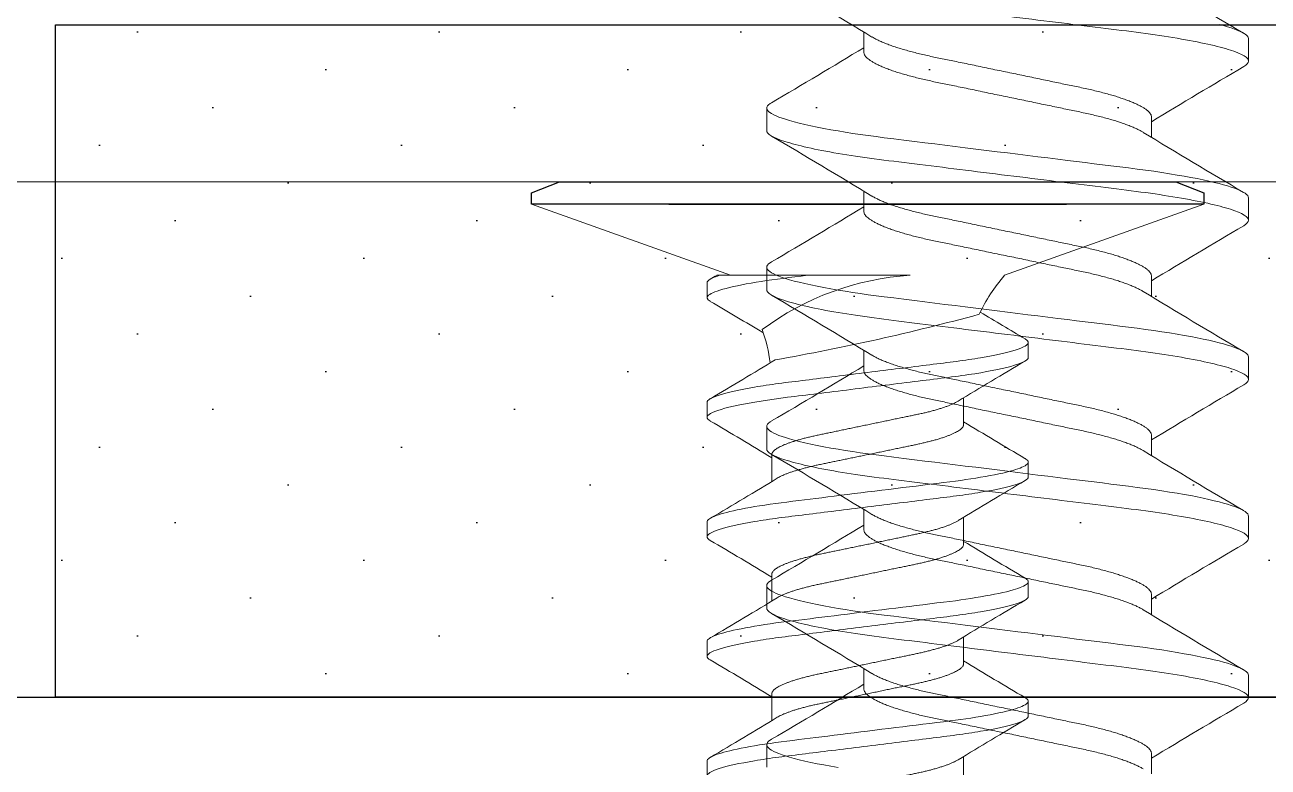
# Model space of a CAD drawing. Header units: inches. Extents: x 129892 to 140765, y 18172 to 24435.
# Drawn here: x 130200.13 to 130211.23, y 22524.37 to 22530.99 of the extents above; entities that cross this region are included whole.
import ezdxf

# ---------------------------------------------------------------- set-up
doc = ezdxf.new("R2010")
doc.units = ezdxf.units.IN
doc.header["$MEASUREMENT"] = 0

# ---------------------------------------------------------------- blocks, each defined once
blk = doc.blocks.new('A$C47B607A2')
at = {"color": 7, "linetype": 'Continuous', "lineweight": 15}
for p, q in [((0, 11.8), (1.777, 11.165)), ((4.223, 11.165), (6, 11.8)), ((1.679, 11.165), (1.654, 11.165)), ((1.679, 11.165), (2.462, 11.165)), ((2.462, 11.165), (3.379, 11.165)), ((1.566, 11.098), (1.566, 10.965)), ((4.434, 10.432), (4.434, 10.565)), ((1.566, 10.032), (1.566, 9.898)), ((3.856, 9.832), (3.856, 10.072)), ((2.144, 9.565), (2.144, 9.325)), ((4.434, 9.365), (4.434, 9.498)), ((3.856, 8.765), (3.856, 9.005)), ((1.566, 8.965), (1.566, 8.832)), ((2.144, 8.498), (2.144, 8.258)), ((4.434, 8.298), (4.434, 8.432)), ((1.566, 7.898), (1.566, 7.765)), ((3.856, 7.698), (3.856, 7.939)), ((2.144, 7.432), (2.144, 7.192)), ((4.434, 7.232), (4.434, 7.365)), ((1.566, 6.832), (1.566, 6.698)), ((3.856, 6.632), (3.856, 6.872))]:
    blk.add_line(p, q, dxfattribs=at)
blk.add_lwpolyline([(0.25, 12), (5.75, 12), (6, 11.9), (6, 11.8), (0, 11.8), (0, 11.9)], close=True)
blk.add_lwpolyline([(1.226, 11.8), (4.774, 11.8)])
at = {"color": 7, "linetype": 'Continuous', "lineweight": 15, "flags": 128}
for points in [[(4.405, 9.531), (4.413, 9.525), (4.422, 9.518), (4.429, 9.512), (4.432, 9.505), (4.434, 9.498), (4.433, 9.492), (4.429, 9.486), (4.423, 9.479), (4.415, 9.473), (4.405, 9.466), (4.392, 9.459), (4.378, 9.452), (4.361, 9.445), (4.342, 9.439), (4.321, 9.432), (4.298, 9.425), (4.27, 9.417), (4.24, 9.409), (4.207, 9.401), (4.171, 9.393), (4.134, 9.386), (4.094, 9.378), (4.053, 9.37), (4.009, 9.363), (3.966, 9.356), (3.922, 9.349), (3.877, 9.342), (3.831, 9.335), (3.783, 9.329), (3.735, 9.323), (3.677, 9.316), (3.617, 9.308), (3.556, 9.301), (3.492, 9.293), (3.433, 9.285), (3.374, 9.278), (3.313, 9.271), (3.252, 9.263), (3.189, 9.255), (3.127, 9.247), (3.063, 9.24), (3, 9.232), (2.94, 9.224), (2.88, 9.217), (2.82, 9.209), (2.761, 9.202), (2.702, 9.195), (2.644, 9.188), (2.591, 9.181), (2.538, 9.174), (2.486, 9.168), (2.435, 9.162), (2.386, 9.156), (2.332, 9.149), (2.28, 9.142), (2.229, 9.136), (2.179, 9.129), (2.13, 9.122), (2.083, 9.115), (2.036, 9.108), (1.991, 9.101), (1.95, 9.094), (1.91, 9.086), (1.872, 9.079), (1.836, 9.072), (1.802, 9.064), (1.77, 9.057), (1.742, 9.05), (1.716, 9.043), (1.692, 9.036), (1.669, 9.029), (1.649, 9.022), (1.63, 9.014), (1.613, 9.007), (1.598, 8.999), (1.587, 8.992), (1.578, 8.985), (1.571, 8.978), (1.568, 8.972), (1.566, 8.965), (1.566, 8.965)], [(4.405, 8.464), (4.413, 8.459), (4.422, 8.452), (4.429, 8.445), (4.432, 8.438), (4.434, 8.432), (4.433, 8.426), (4.429, 8.419), (4.423, 8.413), (4.415, 8.406), (4.405, 8.399), (4.392, 8.392), (4.378, 8.386), (4.361, 8.379), (4.342, 8.372), (4.321, 8.365), (4.298, 8.358), (4.27, 8.35), (4.24, 8.342), (4.207, 8.334), (4.171, 8.327), (4.134, 8.319), (4.094, 8.311), (4.053, 8.304), (4.009, 8.296), (3.966, 8.289), (3.922, 8.282), (3.877, 8.275), (3.831, 8.269), (3.783, 8.262), (3.735, 8.256), (3.677, 8.249), (3.617, 8.242), (3.556, 8.234), (3.492, 8.226), (3.433, 8.219), (3.374, 8.211), (3.313, 8.204), (3.252, 8.196), (3.189, 8.189), (3.127, 8.181), (3.063, 8.173), (3, 8.165), (2.94, 8.158), (2.88, 8.15), (2.82, 8.143), (2.761, 8.135), (2.702, 8.128), (2.644, 8.121), (2.591, 8.114), (2.538, 8.108), (2.486, 8.101), (2.435, 8.095), (2.386, 8.089), (2.332, 8.082), (2.28, 8.076), (2.229, 8.069), (2.179, 8.063), (2.13, 8.056), (2.083, 8.049), (2.036, 8.041), (1.991, 8.034), (1.95, 8.027), (1.91, 8.02), (1.872, 8.012), (1.836, 8.005), (1.802, 7.998), (1.77, 7.99), (1.742, 7.983), (1.716, 7.976), (1.692, 7.969), (1.669, 7.962), (1.649, 7.955), (1.63, 7.948), (1.613, 7.94), (1.598, 7.933), (1.587, 7.925), (1.578, 7.918), (1.571, 7.912), (1.568, 7.905), (1.566, 7.898), (1.566, 7.898)], [(4.405, 7.397), (4.413, 7.392), (4.422, 7.385), (4.429, 7.378), (4.432, 7.371), (4.434, 7.365), (4.433, 7.359), (4.429, 7.353), (4.423, 7.346), (4.415, 7.339), (4.405, 7.333), (4.392, 7.326), (4.378, 7.319), (4.361, 7.312), (4.342, 7.305), (4.321, 7.298), (4.298, 7.291), (4.27, 7.283), (4.24, 7.276), (4.207, 7.268), (4.171, 7.26), (4.134, 7.252), (4.094, 7.244), (4.053, 7.237), (4.009, 7.229), (3.966, 7.222), (3.922, 7.215), (3.877, 7.209), (3.831, 7.202), (3.783, 7.196), (3.735, 7.189), (3.677, 7.182), (3.617, 7.175), (3.556, 7.167), (3.492, 7.159), (3.433, 7.152), (3.374, 7.145), (3.313, 7.137), (3.252, 7.129), (3.189, 7.122), (3.127, 7.114), (3.063, 7.106), (3, 7.098), (2.94, 7.091), (2.88, 7.083), (2.82, 7.076), (2.761, 7.069), (2.702, 7.061), (2.644, 7.054), (2.591, 7.048), (2.538, 7.041), (2.486, 7.035), (2.435, 7.028), (2.386, 7.022), (2.332, 7.015), (2.28, 7.009), (2.229, 7.003), (2.179, 6.996), (2.13, 6.989), (2.083, 6.982), (2.036, 6.975), (1.991, 6.967), (1.95, 6.96), (1.91, 6.953), (1.872, 6.946), (1.836, 6.938), (1.802, 6.931), (1.77, 6.923), (1.742, 6.916), (1.716, 6.909), (1.692, 6.902), (1.669, 6.895), (1.649, 6.888), (1.63, 6.881), (1.613, 6.873), (1.598, 6.866), (1.587, 6.859), (1.578, 6.852), (1.571, 6.845), (1.568, 6.838), (1.566, 6.832), (1.566, 6.832)]]:
    blk.add_lwpolyline(points, dxfattribs=at)
at = {"color": 7, "linetype": 'Continuous', "lineweight": 15}
for centre, radius, start, end in [((-37.303, 77.155), 76.631, 300.50446, 300.55496), ((3.539, 8.691), 2.48, 93.6914, 126.6294), ((5.35, 10.185), 1.494, 139, 154.9602), ((-24.229, -32.99), 50.952, 58.9272, 59.5471), ((-1.493, 31.115), 21.027, 280.045, 285.1333), ((32.587, 58.502), 55.579, 239.0528, 239.5317), ((0.65, 10.185), 1.494, 7.6247, 19.3637), ((-20.824, 48.248), 44.279, 300.4197, 301.2933), ((25.869, -26.179), 42.411, 120.4042, 121.3447), ((-21.752, -29.882), 46.097, 58.7762, 59.5701), ((27.753, 49.28), 46.099, 238.7762, 239.5701), ((-19.87, 45.577), 42.413, 300.4042, 301.3446), ((26.294, -27.956), 43.239, 120.4132, 121.3357), ((-22.033, -31.418), 46.645, 58.7808, 59.5655), ((28.029, 48.674), 46.636, 238.7807, 239.5655), ((-20.391, 45.382), 43.428, 300.4151, 301.3337), ((26.392, -29.187), 43.43, 120.4152, 121.3336), ((-22.033, -32.485), 46.645, 58.7808, 59.5655), ((28.029, 47.608), 46.637, 238.7807, 239.5655), ((-20.392, 44.318), 43.431, 300.4152, 301.3336), ((26.383, -30.24), 43.413, 120.4151, 121.3338)]:
    blk.add_arc(centre, radius, start, end, dxfattribs=at)
for points, knots in [([(2.462, 11.165), (2.31, 11.146), (2.174, 11.13), (1.925, 11.091), (1.817, 11.069), (1.656, 11.027), (1.603, 11.006), (1.558, 10.968), (1.562, 10.952), (1.595, 10.933)], [0, 0, 0, 0, 0.25, 0.25, 0.5, 0.5, 0.75, 0.75, 1, 1, 1, 1]), ([(4.434, 10.565), (4.434, 10.546), (4.399, 10.523), (4.253, 10.476), (4.143, 10.452), (3.942, 10.418), (3.869, 10.407), (3.718, 10.387), (3.639, 10.378), (3.384, 10.346), (3.192, 10.322), (2.808, 10.275), (2.617, 10.251), (2.361, 10.219), (2.282, 10.21), (2.131, 10.19), (2.058, 10.179), (1.857, 10.145), (1.747, 10.12), (1.601, 10.073), (1.566, 10.051), (1.566, 10.032)], [0, 0, 0, 0, 0.125, 0.125, 0.25, 0.25, 0.3125, 0.3125, 0.375, 0.375, 0.5, 0.5, 0.625, 0.625, 0.6875, 0.6875, 0.75, 0.75, 0.875, 0.875, 1, 1, 1, 1]), ([(4.405, 10.598), (4.408, 10.596), (4.415, 10.592), (4.423, 10.585), (4.429, 10.578), (4.433, 10.572), (4.433, 10.567), (4.434, 10.565)], [0, 0, 0, 0, 0.162479, 0.37481, 0.585282, 0.79373, 1, 1, 1, 1]), ([(4.434, 10.432), (4.434, 10.411), (4.394, 10.387), (4.229, 10.337), (4.104, 10.311), (3.807, 10.264), (3.641, 10.244), (3.262, 10.198), (3.053, 10.172), (2.647, 10.121), (2.452, 10.097), (2.12, 10.056), (1.966, 10.032), (1.724, 9.982), (1.639, 9.956), (1.556, 9.909), (1.556, 9.889), (1.595, 9.866)], [0, 0, 0, 0, 0.125, 0.125, 0.25, 0.25, 0.375, 0.375, 0.5, 0.5, 0.625, 0.625, 0.75, 0.75, 0.875, 0.875, 1, 1, 1, 1]), ([(3.807, 10.042), (3.803, 10.04), (3.794, 10.034), (3.776, 10.025), (3.753, 10.014), (3.728, 10.004), (3.7, 9.993), (3.67, 9.983), (3.638, 9.973), (3.604, 9.963), (3.569, 9.953), (3.533, 9.944), (3.496, 9.935), (3.458, 9.927), (3.419, 9.919), (3.379, 9.91), (3.337, 9.902), (3.293, 9.893), (3.247, 9.883), (3.199, 9.873), (3.15, 9.863), (3.101, 9.853), (3.051, 9.842), (3.001, 9.832), (2.952, 9.822), (2.904, 9.812), (2.857, 9.802), (2.81, 9.792), (2.764, 9.783), (2.719, 9.773), (2.675, 9.764), (2.633, 9.755), (2.591, 9.747), (2.549, 9.738), (2.509, 9.729), (2.471, 9.72), (2.433, 9.711), (2.398, 9.701), (2.364, 9.691), (2.333, 9.681), (2.304, 9.672), (2.277, 9.662), (2.253, 9.652), (2.23, 9.642), (2.21, 9.632), (2.193, 9.622), (2.178, 9.612), (2.165, 9.602), (2.156, 9.592), (2.149, 9.583), (2.145, 9.574), (2.144, 9.568), (2.144, 9.565)], [0, 0, 0, 0, 0.015027, 0.035073, 0.056128, 0.077201, 0.098252, 0.119243, 0.140134, 0.160888, 0.180539, 0.200002, 0.21925, 0.238259, 0.257019, 0.275892, 0.295017, 0.314372, 0.334863, 0.355543, 0.376377, 0.397327, 0.418355, 0.439423, 0.459535, 0.479612, 0.49962, 0.519527, 0.5393, 0.558909, 0.578323, 0.597517, 0.61736, 0.636998, 0.656867, 0.677003, 0.697377, 0.717959, 0.737767, 0.757701, 0.777729, 0.797817, 0.817931, 0.838038, 0.858101, 0.878089, 0.89891, 0.919574, 0.940047, 0.960295, 0.980289, 1, 1, 1, 1]), ([(3.856, 9.832), (3.856, 9.829), (3.856, 9.823), (3.852, 9.815), (3.846, 9.806), (3.837, 9.797), (3.826, 9.787), (3.812, 9.778), (3.795, 9.768), (3.776, 9.758), (3.753, 9.748), (3.728, 9.737), (3.7, 9.727), (3.67, 9.716), (3.638, 9.706), (3.604, 9.696), (3.569, 9.687), (3.533, 9.678), (3.496, 9.669), (3.458, 9.66), (3.419, 9.652), (3.379, 9.644), (3.337, 9.635), (3.293, 9.626), (3.247, 9.616), (3.199, 9.606), (3.15, 9.596), (3.101, 9.586), (3.051, 9.576), (3.001, 9.565), (2.952, 9.555), (2.904, 9.545), (2.857, 9.535), (2.81, 9.526), (2.764, 9.516), (2.719, 9.507), (2.675, 9.498), (2.633, 9.489), (2.591, 9.48), (2.549, 9.472), (2.509, 9.463), (2.471, 9.453), (2.433, 9.444), (2.398, 9.434), (2.364, 9.424), (2.333, 9.415), (2.304, 9.405), (2.277, 9.395), (2.253, 9.385), (2.23, 9.375), (2.211, 9.365), (2.198, 9.358), (2.193, 9.355), (2.193, 9.355)], [0, 0, 0, 0, 0.018809, 0.037876, 0.057178, 0.076688, 0.096379, 0.116219, 0.136178, 0.156223, 0.177278, 0.198351, 0.219402, 0.240393, 0.261284, 0.282037, 0.301688, 0.321151, 0.340399, 0.359407, 0.378167, 0.39704, 0.416165, 0.435519, 0.45601, 0.47669, 0.497523, 0.518473, 0.539501, 0.560569, 0.58068, 0.600757, 0.620765, 0.640672, 0.660445, 0.680053, 0.699467, 0.718661, 0.738503, 0.758141, 0.77801, 0.798146, 0.81852, 0.839101, 0.858909, 0.878842, 0.89887, 0.918958, 0.939072, 0.959178, 0.979242, 0.999229, 1, 1, 1, 1]), ([(4.434, 9.365), (4.434, 9.346), (4.399, 9.323), (4.253, 9.276), (4.143, 9.252), (3.942, 9.218), (3.869, 9.207), (3.718, 9.187), (3.639, 9.178), (3.384, 9.146), (3.192, 9.122), (2.808, 9.075), (2.617, 9.051), (2.361, 9.019), (2.282, 9.01), (2.131, 8.99), (2.058, 8.979), (1.857, 8.945), (1.747, 8.92), (1.601, 8.873), (1.566, 8.851), (1.566, 8.832)], [0, 0, 0, 0, 0.125, 0.125, 0.25, 0.25, 0.3125, 0.3125, 0.375, 0.375, 0.5, 0.5, 0.625, 0.625, 0.6875, 0.6875, 0.75, 0.75, 0.875, 0.875, 1, 1, 1, 1]), ([(3.807, 8.975), (3.803, 8.973), (3.794, 8.967), (3.776, 8.958), (3.753, 8.948), (3.728, 8.937), (3.7, 8.927), (3.67, 8.916), (3.638, 8.906), (3.604, 8.896), (3.569, 8.887), (3.533, 8.878), (3.496, 8.869), (3.458, 8.86), (3.419, 8.852), (3.379, 8.844), (3.337, 8.835), (3.293, 8.826), (3.247, 8.816), (3.199, 8.806), (3.15, 8.796), (3.101, 8.786), (3.051, 8.776), (3.001, 8.765), (2.952, 8.755), (2.904, 8.745), (2.857, 8.735), (2.81, 8.726), (2.764, 8.716), (2.719, 8.707), (2.675, 8.698), (2.633, 8.689), (2.591, 8.68), (2.549, 8.672), (2.509, 8.663), (2.471, 8.653), (2.433, 8.644), (2.398, 8.634), (2.364, 8.624), (2.333, 8.615), (2.304, 8.605), (2.277, 8.595), (2.253, 8.585), (2.23, 8.575), (2.21, 8.565), (2.193, 8.555), (2.178, 8.545), (2.165, 8.535), (2.156, 8.525), (2.149, 8.516), (2.145, 8.507), (2.144, 8.501), (2.144, 8.498)], [0, 0, 0, 0, 0.015022, 0.035067, 0.056123, 0.077196, 0.098247, 0.119238, 0.140129, 0.160884, 0.180534, 0.199997, 0.219246, 0.238254, 0.257015, 0.275888, 0.295014, 0.314368, 0.334859, 0.35554, 0.376373, 0.397323, 0.418352, 0.43942, 0.459532, 0.479609, 0.499618, 0.519525, 0.539298, 0.558906, 0.578321, 0.597515, 0.617358, 0.636996, 0.656865, 0.677001, 0.697376, 0.717957, 0.737765, 0.757699, 0.777727, 0.797816, 0.81793, 0.838037, 0.858101, 0.878088, 0.898909, 0.919573, 0.940046, 0.960295, 0.980289, 1, 1, 1, 1]), ([(3.856, 8.765), (3.856, 8.762), (3.856, 8.757), (3.852, 8.748), (3.846, 8.739), (3.837, 8.73), (3.826, 8.721), (3.812, 8.711), (3.795, 8.701), (3.776, 8.691), (3.753, 8.681), (3.728, 8.67), (3.7, 8.66), (3.67, 8.65), (3.638, 8.639), (3.604, 8.63), (3.569, 8.62), (3.533, 8.611), (3.496, 8.602), (3.458, 8.594), (3.419, 8.585), (3.379, 8.577), (3.337, 8.568), (3.293, 8.559), (3.247, 8.55), (3.199, 8.54), (3.15, 8.53), (3.101, 8.519), (3.051, 8.509), (3.001, 8.499), (2.952, 8.488), (2.904, 8.478), (2.857, 8.469), (2.81, 8.459), (2.764, 8.449), (2.719, 8.44), (2.675, 8.431), (2.633, 8.422), (2.591, 8.413), (2.549, 8.405), (2.509, 8.396), (2.471, 8.387), (2.433, 8.377), (2.398, 8.368), (2.364, 8.358), (2.333, 8.348), (2.304, 8.338), (2.277, 8.328), (2.253, 8.318), (2.23, 8.308), (2.211, 8.298), (2.198, 8.292), (2.193, 8.288), (2.193, 8.288)], [0, 0, 0, 0, 0.018809, 0.037877, 0.057179, 0.076689, 0.096379, 0.11622, 0.136179, 0.156224, 0.177279, 0.198352, 0.219403, 0.240394, 0.261285, 0.282039, 0.301689, 0.321152, 0.340401, 0.359409, 0.378169, 0.397041, 0.416167, 0.435521, 0.456012, 0.476692, 0.497525, 0.518475, 0.539504, 0.560572, 0.580683, 0.60076, 0.620768, 0.640675, 0.660448, 0.680056, 0.699471, 0.718664, 0.738507, 0.758145, 0.778013, 0.798149, 0.818524, 0.839105, 0.858913, 0.878847, 0.898874, 0.918963, 0.939077, 0.959183, 0.979247, 0.999234, 1, 1, 1, 1]), ([(4.434, 8.298), (4.434, 8.279), (4.399, 8.257), (4.253, 8.21), (4.143, 8.185), (3.942, 8.151), (3.869, 8.141), (3.718, 8.12), (3.639, 8.111), (3.384, 8.079), (3.192, 8.056), (2.808, 8.008), (2.617, 7.984), (2.361, 7.952), (2.282, 7.943), (2.131, 7.923), (2.058, 7.912), (1.857, 7.878), (1.747, 7.854), (1.601, 7.807), (1.566, 7.784), (1.566, 7.765)], [0, 0, 0, 0, 0.125, 0.125, 0.25, 0.25, 0.3125, 0.3125, 0.375, 0.375, 0.5, 0.5, 0.625, 0.625, 0.6875, 0.6875, 0.75, 0.75, 0.875, 0.875, 1, 1, 1, 1]), ([(3.807, 7.909), (3.803, 7.906), (3.794, 7.9), (3.776, 7.891), (3.753, 7.881), (3.728, 7.87), (3.7, 7.86), (3.67, 7.85), (3.638, 7.839), (3.604, 7.83), (3.569, 7.82), (3.533, 7.811), (3.496, 7.802), (3.458, 7.794), (3.419, 7.785), (3.379, 7.777), (3.337, 7.768), (3.293, 7.759), (3.247, 7.75), (3.199, 7.74), (3.15, 7.73), (3.101, 7.719), (3.051, 7.709), (3.001, 7.699), (2.952, 7.688), (2.904, 7.678), (2.857, 7.669), (2.81, 7.659), (2.764, 7.649), (2.719, 7.64), (2.675, 7.631), (2.633, 7.622), (2.591, 7.613), (2.549, 7.605), (2.509, 7.596), (2.471, 7.587), (2.433, 7.577), (2.398, 7.568), (2.364, 7.558), (2.333, 7.548), (2.304, 7.538), (2.277, 7.528), (2.253, 7.518), (2.23, 7.508), (2.21, 7.498), (2.193, 7.488), (2.178, 7.478), (2.165, 7.468), (2.156, 7.459), (2.149, 7.449), (2.145, 7.44), (2.144, 7.435), (2.144, 7.432)], [0, 0, 0, 0, 0.015022, 0.035068, 0.056123, 0.077196, 0.098248, 0.119238, 0.14013, 0.160884, 0.180534, 0.199998, 0.219246, 0.238255, 0.257015, 0.275888, 0.295014, 0.314368, 0.33486, 0.35554, 0.376373, 0.397323, 0.418352, 0.439421, 0.459532, 0.479609, 0.499618, 0.519525, 0.539298, 0.558906, 0.578321, 0.597515, 0.617358, 0.636996, 0.656865, 0.677001, 0.697376, 0.717957, 0.737765, 0.757699, 0.777727, 0.797816, 0.81793, 0.838037, 0.858101, 0.878088, 0.898909, 0.919574, 0.940046, 0.960295, 0.980289, 1, 1, 1, 1]), ([(3.856, 7.698), (3.856, 7.695), (3.856, 7.69), (3.852, 7.681), (3.846, 7.672), (3.837, 7.663), (3.826, 7.654), (3.812, 7.644), (3.795, 7.634), (3.776, 7.624), (3.753, 7.614), (3.728, 7.603), (3.7, 7.593), (3.67, 7.583), (3.638, 7.572), (3.604, 7.563), (3.569, 7.553), (3.533, 7.544), (3.496, 7.535), (3.458, 7.527), (3.419, 7.518), (3.379, 7.51), (3.337, 7.501), (3.293, 7.492), (3.247, 7.483), (3.199, 7.473), (3.15, 7.463), (3.101, 7.452), (3.051, 7.442), (3.001, 7.432), (2.952, 7.421), (2.904, 7.411), (2.857, 7.402), (2.81, 7.392), (2.764, 7.382), (2.719, 7.373), (2.675, 7.364), (2.633, 7.355), (2.591, 7.346), (2.549, 7.338), (2.509, 7.329), (2.471, 7.32), (2.433, 7.31), (2.398, 7.301), (2.364, 7.291), (2.333, 7.281), (2.304, 7.271), (2.277, 7.261), (2.253, 7.251), (2.23, 7.241), (2.211, 7.231), (2.198, 7.225), (2.193, 7.221), (2.193, 7.221)], [0, 0, 0, 0, 0.018809, 0.037877, 0.057179, 0.076689, 0.096379, 0.11622, 0.136179, 0.156224, 0.177279, 0.198352, 0.219403, 0.240394, 0.261285, 0.282039, 0.301689, 0.321152, 0.340401, 0.359409, 0.378169, 0.397041, 0.416167, 0.435521, 0.456012, 0.476692, 0.497525, 0.518475, 0.539504, 0.560572, 0.580683, 0.60076, 0.620768, 0.640675, 0.660448, 0.680056, 0.699471, 0.718664, 0.738507, 0.758145, 0.778013, 0.798149, 0.818524, 0.839105, 0.858913, 0.878847, 0.898874, 0.918963, 0.939077, 0.959183, 0.979247, 0.999234, 1, 1, 1, 1]), ([(4.434, 7.232), (4.434, 7.212), (4.399, 7.19), (4.253, 7.143), (4.143, 7.119), (3.942, 7.085), (3.869, 7.074), (3.718, 7.054), (3.639, 7.044), (3.384, 7.013), (3.192, 6.989), (2.808, 6.941), (2.617, 6.917), (2.361, 6.886), (2.282, 6.876), (2.131, 6.856), (2.058, 6.845), (1.857, 6.811), (1.747, 6.787), (1.601, 6.74), (1.566, 6.718), (1.566, 6.698)], [0, 0, 0, 0, 0.125, 0.125, 0.25, 0.25, 0.3125, 0.3125, 0.375, 0.375, 0.5, 0.5, 0.625, 0.625, 0.6875, 0.6875, 0.75, 0.75, 0.875, 0.875, 1, 1, 1, 1]), ([(3.807, 6.842), (3.803, 6.84), (3.794, 6.834), (3.776, 6.825), (3.753, 6.814), (3.728, 6.804), (3.7, 6.793), (3.67, 6.783), (3.638, 6.773), (3.604, 6.763), (3.569, 6.753), (3.533, 6.744), (3.496, 6.735), (3.458, 6.727), (3.419, 6.719), (3.379, 6.71), (3.337, 6.702), (3.293, 6.693), (3.247, 6.683), (3.199, 6.673), (3.15, 6.663), (3.101, 6.653), (3.051, 6.642), (3.001, 6.632), (2.952, 6.622), (2.904, 6.612), (2.857, 6.602), (2.81, 6.592), (2.764, 6.583), (2.719, 6.573), (2.675, 6.564), (2.633, 6.555), (2.591, 6.547), (2.549, 6.538), (2.509, 6.529), (2.471, 6.52), (2.433, 6.511), (2.398, 6.501), (2.364, 6.491), (2.333, 6.481), (2.304, 6.472), (2.277, 6.462), (2.253, 6.452), (2.23, 6.442), (2.21, 6.432), (2.193, 6.422), (2.178, 6.412), (2.165, 6.402), (2.156, 6.392), (2.149, 6.383), (2.145, 6.374), (2.144, 6.368), (2.144, 6.365)], [0, 0, 0, 0, 0.015022, 0.035068, 0.056123, 0.077196, 0.098248, 0.119238, 0.14013, 0.160884, 0.180534, 0.199998, 0.219246, 0.238255, 0.257015, 0.275888, 0.295014, 0.314368, 0.33486, 0.35554, 0.376373, 0.397323, 0.418352, 0.439421, 0.459532, 0.479609, 0.499618, 0.519525, 0.539298, 0.558906, 0.578321, 0.597515, 0.617358, 0.636996, 0.656865, 0.677001, 0.697376, 0.717957, 0.737765, 0.7577, 0.777727, 0.797816, 0.81793, 0.838037, 0.858101, 0.878088, 0.898909, 0.919574, 0.940046, 0.960295, 0.980289, 1, 1, 1, 1])]:
    blk.add_open_spline(points, degree=3, knots=knots, dxfattribs=at)
for points in [[(1.679, 11.165), (1.603, 11.141), (1.566, 11.118), (1.566, 11.098)], [(1.566, 8.832), (1.566, 8.822), (1.576, 8.811), (1.595, 8.799)], [(1.566, 7.765), (1.566, 7.755), (1.576, 7.744), (1.595, 7.733)]]:
    blk.add_open_spline(points, degree=3, dxfattribs=at)
blk = doc.blocks.new('A$C13FC2D51')
at = {"color": 7, "linetype": 'Continuous', "lineweight": 15}
for p, q in [((0.751, 16.994), (42.751, 16.994)), ((37.251, 12.394), (0.751, 12.394))]:
    blk.add_line(p, q, dxfattribs=at)
blk.add_blockref('A$C47B607A2', (13.001, 4.994))
blk = doc.blocks.new('A$C105D4D3B')
at = {"color": 251, "linetype": 'Continuous', "lineweight": 15}
for p, q in [((2.769, 14.498), (2.769, 14.678)), ((6.204, 14.618), (6.204, 14.418)), ((1.903, 13.798), (1.903, 13.998)), ((5.338, 13.918), (5.338, 13.738)), ((2.769, 13.078), (2.769, 13.258)), ((6.204, 13.198), (6.204, 12.998)), ((1.903, 12.378), (1.903, 12.578)), ((5.338, 12.498), (5.338, 12.318)), ((2.769, 11.658), (2.769, 11.838)), ((6.204, 11.778), (6.204, 11.578)), ((1.903, 10.958), (1.903, 11.158)), ((5.338, 11.078), (5.338, 10.898)), ((2.769, 10.238), (2.769, 10.418)), ((6.204, 10.358), (6.204, 10.158)), ((1.903, 9.538), (1.903, 9.738)), ((5.338, 9.658), (5.338, 9.478)), ((2.769, 8.818), (2.769, 8.998)), ((6.204, 8.938), (6.204, 8.738)), ((1.903, 8.118), (1.903, 8.318)), ((5.338, 8.238), (5.338, 8.058))]:
    blk.add_line(p, q, dxfattribs=at)
for points in [[(5.941, 14.745), (5.98, 14.734), (6.017, 14.724), (6.05, 14.713), (6.08, 14.703), (6.109, 14.691), (6.135, 14.68), (6.156, 14.669), (6.174, 14.658), (6.187, 14.648), (6.197, 14.637), (6.202, 14.627), (6.204, 14.618), (6.204, 14.618)], [(1.947, 14.046), (1.934, 14.038), (1.92, 14.028), (1.911, 14.017), (1.905, 14.007), (1.903, 13.998), (1.905, 13.988), (1.91, 13.979), (1.919, 13.969), (1.931, 13.959), (1.947, 13.949), (1.966, 13.938), (1.988, 13.928), (2.012, 13.918), (2.041, 13.908), (2.072, 13.898), (2.106, 13.887), (2.149, 13.875), (2.194, 13.864), (2.244, 13.852), (2.297, 13.84), (2.353, 13.828), (2.413, 13.817), (2.475, 13.805), (2.54, 13.794), (2.604, 13.784), (2.671, 13.773), (2.738, 13.763), (2.808, 13.753), (2.879, 13.744), (2.951, 13.734), (3.038, 13.724), (3.128, 13.712), (3.221, 13.701), (3.316, 13.689), (3.404, 13.678), (3.493, 13.667), (3.584, 13.656), (3.676, 13.644), (3.77, 13.633), (3.864, 13.621), (3.959, 13.609), (4.054, 13.598), (4.144, 13.586), (4.234, 13.575), (4.324, 13.564), (4.413, 13.553), (4.501, 13.542), (4.587, 13.531), (4.668, 13.521), (4.747, 13.512), (4.825, 13.502), (4.901, 13.493), (4.975, 13.483), (5.056, 13.473), (5.134, 13.464), (5.21, 13.454), (5.285, 13.444), (5.358, 13.434), (5.43, 13.423), (5.5, 13.412), (5.567, 13.401), (5.629, 13.39), (5.689, 13.38), (5.746, 13.369), (5.8, 13.357), (5.851, 13.346), (5.899, 13.335), (5.941, 13.325), (5.98, 13.314), (6.017, 13.304), (6.05, 13.293), (6.08, 13.283), (6.109, 13.271), (6.135, 13.26), (6.156, 13.249), (6.174, 13.238), (6.187, 13.228), (6.197, 13.217), (6.202, 13.207), (6.204, 13.198), (6.204, 13.198)], [(1.947, 12.626), (1.934, 12.618), (1.92, 12.608), (1.911, 12.597), (1.905, 12.587), (1.903, 12.578), (1.905, 12.568), (1.91, 12.559), (1.919, 12.549), (1.931, 12.539), (1.947, 12.529), (1.966, 12.518), (1.988, 12.508), (2.012, 12.498), (2.041, 12.488), (2.072, 12.478), (2.106, 12.467), (2.149, 12.455), (2.194, 12.444), (2.244, 12.432), (2.297, 12.42), (2.353, 12.408), (2.413, 12.397), (2.475, 12.385), (2.54, 12.374), (2.604, 12.364), (2.671, 12.353), (2.738, 12.343), (2.808, 12.333), (2.879, 12.324), (2.951, 12.314), (3.038, 12.304), (3.128, 12.292), (3.221, 12.281), (3.316, 12.269), (3.404, 12.258), (3.493, 12.247), (3.584, 12.236), (3.676, 12.224), (3.77, 12.213), (3.864, 12.201), (3.959, 12.189), (4.054, 12.178), (4.144, 12.166), (4.234, 12.155), (4.324, 12.144), (4.413, 12.133), (4.501, 12.122), (4.587, 12.111), (4.668, 12.101), (4.747, 12.092), (4.825, 12.082), (4.901, 12.073), (4.975, 12.063), (5.056, 12.053), (5.134, 12.044), (5.21, 12.034), (5.285, 12.024), (5.358, 12.014), (5.43, 12.003), (5.5, 11.992), (5.567, 11.981), (5.629, 11.97), (5.689, 11.96), (5.746, 11.949), (5.8, 11.937), (5.851, 11.926), (5.899, 11.915), (5.941, 11.905), (5.98, 11.894), (6.017, 11.884), (6.05, 11.873), (6.08, 11.863), (6.109, 11.851), (6.135, 11.84), (6.156, 11.829), (6.174, 11.818), (6.187, 11.808), (6.197, 11.797), (6.202, 11.787), (6.204, 11.778), (6.204, 11.778)], [(1.947, 11.206), (1.934, 11.198), (1.92, 11.188), (1.911, 11.177), (1.905, 11.167), (1.903, 11.158), (1.905, 11.148), (1.91, 11.139), (1.919, 11.129), (1.931, 11.119), (1.947, 11.109), (1.966, 11.098), (1.988, 11.088), (2.012, 11.078), (2.041, 11.068), (2.072, 11.058), (2.106, 11.047), (2.149, 11.035), (2.194, 11.024), (2.244, 11.012), (2.297, 11), (2.353, 10.988), (2.413, 10.977), (2.475, 10.965), (2.54, 10.954), (2.604, 10.944), (2.671, 10.933), (2.738, 10.923), (2.808, 10.913), (2.879, 10.904), (2.951, 10.894), (3.038, 10.884), (3.128, 10.872), (3.221, 10.861), (3.316, 10.849), (3.404, 10.838), (3.493, 10.827), (3.584, 10.816), (3.676, 10.804), (3.77, 10.793), (3.864, 10.781), (3.959, 10.769), (4.054, 10.758), (4.144, 10.746), (4.234, 10.735), (4.324, 10.724), (4.413, 10.713), (4.501, 10.702), (4.587, 10.691), (4.668, 10.681), (4.747, 10.672), (4.825, 10.662), (4.901, 10.653), (4.975, 10.643), (5.056, 10.633), (5.134, 10.624), (5.21, 10.614), (5.285, 10.604), (5.358, 10.594), (5.43, 10.583), (5.5, 10.572), (5.567, 10.561), (5.629, 10.55), (5.689, 10.54), (5.746, 10.529), (5.8, 10.517), (5.851, 10.506), (5.899, 10.495), (5.941, 10.485), (5.98, 10.474), (6.017, 10.464), (6.05, 10.453), (6.08, 10.443), (6.109, 10.431), (6.135, 10.42), (6.156, 10.409), (6.174, 10.398), (6.187, 10.388), (6.197, 10.377), (6.202, 10.367), (6.204, 10.358), (6.204, 10.358)], [(1.947, 9.786), (1.934, 9.778), (1.92, 9.768), (1.911, 9.757), (1.905, 9.747), (1.903, 9.738), (1.905, 9.728), (1.91, 9.719), (1.919, 9.709), (1.931, 9.699), (1.947, 9.689), (1.966, 9.678), (1.988, 9.668), (2.012, 9.658), (2.041, 9.648), (2.072, 9.638), (2.106, 9.627), (2.149, 9.615), (2.194, 9.604), (2.244, 9.592), (2.297, 9.58), (2.353, 9.568), (2.413, 9.557), (2.475, 9.545), (2.54, 9.534), (2.604, 9.524), (2.671, 9.513), (2.738, 9.503), (2.808, 9.493), (2.879, 9.484), (2.951, 9.474), (3.038, 9.464), (3.128, 9.452), (3.221, 9.441), (3.316, 9.429), (3.404, 9.418), (3.493, 9.407), (3.584, 9.396), (3.676, 9.384), (3.77, 9.373), (3.864, 9.361), (3.959, 9.349), (4.054, 9.338), (4.144, 9.326), (4.234, 9.315), (4.324, 9.304), (4.413, 9.293), (4.501, 9.282), (4.587, 9.271), (4.668, 9.261), (4.747, 9.252), (4.825, 9.242), (4.901, 9.233), (4.975, 9.223), (5.056, 9.213), (5.134, 9.204), (5.21, 9.194), (5.285, 9.184), (5.358, 9.174), (5.43, 9.163), (5.5, 9.152), (5.567, 9.141), (5.629, 9.13), (5.689, 9.12), (5.746, 9.109), (5.8, 9.097), (5.851, 9.086), (5.899, 9.075), (5.941, 9.065), (5.98, 9.054), (6.017, 9.044), (6.05, 9.033), (6.08, 9.023), (6.109, 9.011), (6.135, 9), (6.156, 8.989), (6.174, 8.978), (6.187, 8.968), (6.197, 8.957), (6.202, 8.947), (6.204, 8.938), (6.204, 8.938)], [(1.947, 8.366), (1.934, 8.358), (1.92, 8.348), (1.911, 8.337), (1.905, 8.327), (1.903, 8.318), (1.905, 8.308), (1.91, 8.299), (1.919, 8.289), (1.931, 8.279), (1.947, 8.269), (1.966, 8.258), (1.988, 8.248), (2.012, 8.238), (2.041, 8.228), (2.072, 8.218), (2.106, 8.207), (2.149, 8.195), (2.194, 8.184), (2.244, 8.172), (2.297, 8.16), (2.353, 8.148), (2.413, 8.137), (2.475, 8.125), (2.54, 8.114)]]:
    blk.add_lwpolyline(points, dxfattribs=at)
for centre, radius, start, end in [((-30.887, -40.765), 64.858, 58.66434, 59.58679), ((38.358, 69.536), 63.619, 238.65536, 239.59576), ((-33.076, 73.67), 69.149, 300.4299, 301.22378), ((41.603, -45.958), 69.967, 120.43448, 121.21919), ((38.358, 68.116), 63.619, 238.65536, 239.59576), ((-30.887, -42.185), 64.858, 58.66434, 59.58679), ((-33.076, 72.25), 69.149, 300.4299, 301.22378), ((41.603, -47.378), 69.967, 120.43448, 121.21919), ((-30.887, -43.605), 64.858, 58.66434, 59.58679), ((38.358, 66.696), 63.619, 238.65536, 239.59576), ((-33.076, 70.83), 69.149, 300.4299, 301.22378), ((41.603, -48.798), 69.967, 120.43448, 121.21919), ((-30.887, -45.025), 64.858, 58.66434, 59.58679), ((38.358, 65.276), 63.619, 238.65536, 239.59576), ((-33.076, 69.41), 69.149, 300.4299, 301.22378), ((41.603, -50.218), 69.967, 120.43448, 121.21919), ((-30.887, -46.445), 64.858, 58.66434, 59.58679), ((38.358, 63.856), 63.619, 238.65536, 239.59576), ((-33.076, 67.99), 69.149, 300.4299, 301.22378), ((41.603, -51.638), 69.967, 120.43448, 121.21919)]:
    blk.add_arc(centre, radius, start, end, dxfattribs=at)
for points, knots in [([(1.903, 15.218), (1.903, 15.189), (1.956, 15.155), (2.174, 15.085), (2.339, 15.048), (2.641, 14.997), (2.75, 14.981), (2.977, 14.951), (3.095, 14.936), (3.479, 14.889), (3.766, 14.853), (4.342, 14.782), (4.629, 14.746), (5.012, 14.699), (5.13, 14.685), (5.358, 14.654), (5.467, 14.638), (5.768, 14.587), (5.934, 14.551), (6.152, 14.48), (6.204, 14.446), (6.204, 14.418)], [0, 0, 0, 0, 0.125, 0.125, 0.25, 0.25, 0.3125, 0.3125, 0.375, 0.375, 0.5, 0.5, 0.625, 0.625, 0.6875, 0.6875, 0.75, 0.75, 0.875, 0.875, 1, 1, 1, 1]), ([(2.843, 14.633), (2.849, 14.629), (2.863, 14.621), (2.891, 14.607), (2.924, 14.591), (2.962, 14.576), (3.004, 14.56), (3.049, 14.544), (3.098, 14.529), (3.148, 14.514), (3.201, 14.5), (3.254, 14.486), (3.31, 14.473), (3.367, 14.46), (3.425, 14.448), (3.486, 14.436), (3.549, 14.423), (3.614, 14.409), (3.683, 14.395), (3.755, 14.38), (3.828, 14.364), (3.903, 14.349), (3.978, 14.333), (4.053, 14.318), (4.126, 14.303), (4.198, 14.288), (4.269, 14.273), (4.339, 14.258), (4.408, 14.244), (4.475, 14.23), (4.541, 14.216), (4.605, 14.203), (4.668, 14.19), (4.73, 14.177), (4.79, 14.164), (4.848, 14.15), (4.904, 14.136), (4.958, 14.121), (5.008, 14.107), (5.054, 14.092), (5.098, 14.077), (5.138, 14.062), (5.175, 14.047), (5.209, 14.032), (5.238, 14.017), (5.265, 14.003), (5.288, 13.988), (5.306, 13.973), (5.321, 13.958), (5.331, 13.944), (5.337, 13.931), (5.338, 13.922), (5.338, 13.918)], [0, 0, 0, 0, 0.015022, 0.035067, 0.056123, 0.077196, 0.098247, 0.119238, 0.140129, 0.160884, 0.180534, 0.199997, 0.219246, 0.238254, 0.257015, 0.275888, 0.295014, 0.314368, 0.334859, 0.35554, 0.376373, 0.397323, 0.418352, 0.43942, 0.459532, 0.479609, 0.499618, 0.519525, 0.539298, 0.558906, 0.578321, 0.597515, 0.617358, 0.636996, 0.656865, 0.677001, 0.697376, 0.717957, 0.737765, 0.757699, 0.777727, 0.797816, 0.81793, 0.838037, 0.858101, 0.878088, 0.898909, 0.919573, 0.940046, 0.960295, 0.980289, 1, 1, 1, 1]), ([(2.769, 14.498), (2.77, 14.493), (2.771, 14.485), (2.776, 14.472), (2.785, 14.459), (2.799, 14.445), (2.816, 14.431), (2.837, 14.417), (2.861, 14.402), (2.891, 14.387), (2.924, 14.371), (2.962, 14.356), (3.004, 14.34), (3.049, 14.324), (3.098, 14.309), (3.148, 14.294), (3.201, 14.28), (3.254, 14.266), (3.31, 14.253), (3.367, 14.24), (3.425, 14.228), (3.486, 14.216), (3.549, 14.203), (3.614, 14.189), (3.683, 14.175), (3.755, 14.16), (3.828, 14.144), (3.903, 14.129), (3.978, 14.113), (4.053, 14.098), (4.126, 14.083), (4.198, 14.068), (4.269, 14.053), (4.339, 14.038), (4.408, 14.024), (4.475, 14.01), (4.541, 13.996), (4.605, 13.983), (4.668, 13.97), (4.73, 13.957), (4.79, 13.944), (4.848, 13.93), (4.904, 13.916), (4.958, 13.901), (5.008, 13.887), (5.054, 13.872), (5.098, 13.857), (5.138, 13.842), (5.175, 13.827), (5.209, 13.812), (5.238, 13.797), (5.257, 13.787), (5.264, 13.782), (5.265, 13.782)], [0, 0, 0, 0, 0.018809, 0.037876, 0.057178, 0.076688, 0.096379, 0.116219, 0.136178, 0.156223, 0.177278, 0.198351, 0.219402, 0.240393, 0.261284, 0.282037, 0.301688, 0.321151, 0.340399, 0.359407, 0.378167, 0.39704, 0.416165, 0.435519, 0.45601, 0.47669, 0.497523, 0.518473, 0.539501, 0.560569, 0.58068, 0.600757, 0.620765, 0.640672, 0.660445, 0.680053, 0.699467, 0.718661, 0.738503, 0.758141, 0.77801, 0.798146, 0.81852, 0.839101, 0.858909, 0.878842, 0.89887, 0.918958, 0.939072, 0.959178, 0.979242, 0.999229, 1, 1, 1, 1]), ([(1.903, 13.798), (1.903, 13.769), (1.956, 13.735), (2.174, 13.665), (2.339, 13.628), (2.641, 13.577), (2.75, 13.561), (2.977, 13.531), (3.095, 13.516), (3.479, 13.469), (3.766, 13.433), (4.342, 13.362), (4.629, 13.326), (5.012, 13.279), (5.13, 13.265), (5.358, 13.234), (5.467, 13.218), (5.768, 13.167), (5.934, 13.131), (6.152, 13.06), (6.204, 13.026), (6.204, 12.998)], [0, 0, 0, 0, 0.125, 0.125, 0.25, 0.25, 0.3125, 0.3125, 0.375, 0.375, 0.5, 0.5, 0.625, 0.625, 0.6875, 0.6875, 0.75, 0.75, 0.875, 0.875, 1, 1, 1, 1]), ([(2.843, 13.213), (2.849, 13.209), (2.863, 13.201), (2.891, 13.187), (2.924, 13.171), (2.962, 13.156), (3.004, 13.14), (3.049, 13.124), (3.098, 13.109), (3.148, 13.094), (3.201, 13.08), (3.254, 13.066), (3.31, 13.053), (3.367, 13.04), (3.425, 13.028), (3.486, 13.016), (3.549, 13.003), (3.614, 12.989), (3.683, 12.975), (3.755, 12.96), (3.828, 12.944), (3.903, 12.929), (3.978, 12.913), (4.053, 12.898), (4.126, 12.883), (4.198, 12.868), (4.269, 12.853), (4.339, 12.838), (4.408, 12.824), (4.475, 12.81), (4.541, 12.796), (4.605, 12.783), (4.668, 12.77), (4.73, 12.757), (4.79, 12.744), (4.848, 12.73), (4.904, 12.716), (4.958, 12.701), (5.008, 12.687), (5.054, 12.672), (5.098, 12.657), (5.138, 12.642), (5.175, 12.627), (5.209, 12.612), (5.238, 12.597), (5.265, 12.583), (5.288, 12.568), (5.306, 12.553), (5.321, 12.538), (5.331, 12.524), (5.337, 12.511), (5.338, 12.502), (5.338, 12.498)], [0, 0, 0, 0, 0.015022, 0.035067, 0.056123, 0.077196, 0.098247, 0.119238, 0.140129, 0.160884, 0.180534, 0.199997, 0.219246, 0.238254, 0.257015, 0.275888, 0.295014, 0.314368, 0.334859, 0.35554, 0.376373, 0.397323, 0.418352, 0.43942, 0.459532, 0.479609, 0.499618, 0.519525, 0.539298, 0.558906, 0.578321, 0.597515, 0.617358, 0.636996, 0.656865, 0.677001, 0.697376, 0.717957, 0.737765, 0.757699, 0.777727, 0.797816, 0.81793, 0.838037, 0.858101, 0.878088, 0.898909, 0.919573, 0.940046, 0.960295, 0.980289, 1, 1, 1, 1]), ([(2.769, 13.078), (2.77, 13.073), (2.771, 13.065), (2.776, 13.052), (2.785, 13.039), (2.799, 13.025), (2.816, 13.011), (2.837, 12.997), (2.861, 12.982), (2.891, 12.967), (2.924, 12.951), (2.962, 12.936), (3.004, 12.92), (3.049, 12.904), (3.098, 12.889), (3.148, 12.874), (3.201, 12.86), (3.254, 12.846), (3.31, 12.833), (3.367, 12.82), (3.425, 12.808), (3.486, 12.796), (3.549, 12.783), (3.614, 12.769), (3.683, 12.755), (3.755, 12.74), (3.828, 12.724), (3.903, 12.709), (3.978, 12.693), (4.053, 12.678), (4.126, 12.663), (4.198, 12.648), (4.269, 12.633), (4.339, 12.618), (4.408, 12.604), (4.475, 12.59), (4.541, 12.576), (4.605, 12.563), (4.668, 12.55), (4.73, 12.537), (4.79, 12.524), (4.848, 12.51), (4.904, 12.496), (4.958, 12.481), (5.008, 12.467), (5.054, 12.452), (5.098, 12.437), (5.138, 12.422), (5.175, 12.407), (5.209, 12.392), (5.238, 12.377), (5.257, 12.367), (5.264, 12.362), (5.265, 12.362)], [0, 0, 0, 0, 0.018809, 0.037876, 0.057178, 0.076688, 0.096379, 0.116219, 0.136178, 0.156223, 0.177278, 0.198351, 0.219402, 0.240393, 0.261284, 0.282037, 0.301688, 0.321151, 0.340399, 0.359407, 0.378167, 0.39704, 0.416165, 0.435519, 0.45601, 0.47669, 0.497523, 0.518473, 0.539501, 0.560569, 0.58068, 0.600757, 0.620765, 0.640672, 0.660445, 0.680053, 0.699467, 0.718661, 0.738503, 0.758141, 0.77801, 0.798146, 0.81852, 0.839101, 0.858909, 0.878842, 0.89887, 0.918958, 0.939072, 0.959178, 0.979242, 0.999229, 1, 1, 1, 1]), ([(1.903, 12.378), (1.903, 12.349), (1.956, 12.315), (2.174, 12.245), (2.339, 12.208), (2.641, 12.157), (2.75, 12.141), (2.977, 12.111), (3.095, 12.096), (3.479, 12.049), (3.766, 12.013), (4.342, 11.942), (4.629, 11.906), (5.012, 11.859), (5.13, 11.845), (5.358, 11.814), (5.467, 11.798), (5.768, 11.747), (5.934, 11.711), (6.152, 11.64), (6.204, 11.606), (6.204, 11.578)], [0, 0, 0, 0, 0.125, 0.125, 0.25, 0.25, 0.3125, 0.3125, 0.375, 0.375, 0.5, 0.5, 0.625, 0.625, 0.6875, 0.6875, 0.75, 0.75, 0.875, 0.875, 1, 1, 1, 1]), ([(2.843, 11.793), (2.849, 11.789), (2.863, 11.781), (2.891, 11.767), (2.924, 11.751), (2.962, 11.736), (3.004, 11.72), (3.049, 11.704), (3.098, 11.689), (3.148, 11.674), (3.201, 11.66), (3.254, 11.646), (3.31, 11.633), (3.367, 11.62), (3.425, 11.608), (3.486, 11.596), (3.549, 11.583), (3.614, 11.569), (3.683, 11.555), (3.755, 11.54), (3.828, 11.524), (3.903, 11.509), (3.978, 11.493), (4.053, 11.478), (4.126, 11.463), (4.198, 11.448), (4.269, 11.433), (4.339, 11.418), (4.408, 11.404), (4.475, 11.39), (4.541, 11.376), (4.605, 11.363), (4.668, 11.35), (4.73, 11.337), (4.79, 11.324), (4.848, 11.31), (4.904, 11.296), (4.958, 11.281), (5.008, 11.267), (5.054, 11.252), (5.098, 11.237), (5.138, 11.222), (5.175, 11.207), (5.209, 11.192), (5.238, 11.177), (5.265, 11.163), (5.288, 11.148), (5.306, 11.133), (5.321, 11.118), (5.331, 11.104), (5.337, 11.091), (5.338, 11.082), (5.338, 11.078)], [0, 0, 0, 0, 0.015022, 0.035067, 0.056123, 0.077196, 0.098247, 0.119238, 0.140129, 0.160884, 0.180534, 0.199997, 0.219246, 0.238254, 0.257015, 0.275888, 0.295014, 0.314368, 0.334859, 0.35554, 0.376373, 0.397323, 0.418352, 0.43942, 0.459532, 0.479609, 0.499618, 0.519525, 0.539298, 0.558906, 0.578321, 0.597515, 0.617358, 0.636996, 0.656865, 0.677001, 0.697376, 0.717957, 0.737765, 0.757699, 0.777727, 0.797816, 0.81793, 0.838037, 0.858101, 0.878088, 0.898909, 0.919573, 0.940046, 0.960295, 0.980289, 1, 1, 1, 1]), ([(2.769, 11.658), (2.77, 11.653), (2.771, 11.645), (2.776, 11.632), (2.785, 11.619), (2.799, 11.605), (2.816, 11.591), (2.837, 11.577), (2.861, 11.562), (2.891, 11.547), (2.924, 11.531), (2.962, 11.516), (3.004, 11.5), (3.049, 11.484), (3.098, 11.469), (3.148, 11.454), (3.201, 11.44), (3.254, 11.426), (3.31, 11.413), (3.367, 11.4), (3.425, 11.388), (3.486, 11.376), (3.549, 11.363), (3.614, 11.349), (3.683, 11.335), (3.755, 11.32), (3.828, 11.304), (3.903, 11.289), (3.978, 11.273), (4.053, 11.258), (4.126, 11.243), (4.198, 11.228), (4.269, 11.213), (4.339, 11.198), (4.408, 11.184), (4.475, 11.17), (4.541, 11.156), (4.605, 11.143), (4.668, 11.13), (4.73, 11.117), (4.79, 11.104), (4.848, 11.09), (4.904, 11.076), (4.958, 11.061), (5.008, 11.047), (5.054, 11.032), (5.098, 11.017), (5.138, 11.002), (5.175, 10.987), (5.209, 10.972), (5.238, 10.957), (5.257, 10.947), (5.264, 10.942), (5.265, 10.942)], [0, 0, 0, 0, 0.018809, 0.037876, 0.057178, 0.076688, 0.096379, 0.116219, 0.136178, 0.156223, 0.177278, 0.198351, 0.219402, 0.240393, 0.261284, 0.282037, 0.301688, 0.321151, 0.340399, 0.359407, 0.378167, 0.39704, 0.416165, 0.435519, 0.45601, 0.47669, 0.497523, 0.518473, 0.539501, 0.560569, 0.58068, 0.600757, 0.620765, 0.640672, 0.660445, 0.680053, 0.699467, 0.718661, 0.738503, 0.758141, 0.77801, 0.798146, 0.81852, 0.839101, 0.858909, 0.878842, 0.89887, 0.918958, 0.939072, 0.959178, 0.979242, 0.999229, 1, 1, 1, 1]), ([(1.903, 10.958), (1.903, 10.929), (1.956, 10.895), (2.174, 10.825), (2.339, 10.788), (2.641, 10.737), (2.75, 10.721), (2.977, 10.691), (3.095, 10.676), (3.479, 10.629), (3.766, 10.593), (4.342, 10.522), (4.629, 10.486), (5.012, 10.439), (5.13, 10.425), (5.358, 10.394), (5.467, 10.378), (5.768, 10.327), (5.934, 10.291), (6.152, 10.22), (6.204, 10.186), (6.204, 10.158)], [0, 0, 0, 0, 0.125, 0.125, 0.25, 0.25, 0.3125, 0.3125, 0.375, 0.375, 0.5, 0.5, 0.625, 0.625, 0.6875, 0.6875, 0.75, 0.75, 0.875, 0.875, 1, 1, 1, 1]), ([(2.843, 10.373), (2.849, 10.369), (2.863, 10.361), (2.891, 10.347), (2.924, 10.331), (2.962, 10.316), (3.004, 10.3), (3.049, 10.284), (3.098, 10.269), (3.148, 10.254), (3.201, 10.24), (3.254, 10.226), (3.31, 10.213), (3.367, 10.2), (3.425, 10.188), (3.486, 10.176), (3.549, 10.163), (3.614, 10.149), (3.683, 10.135), (3.755, 10.12), (3.828, 10.104), (3.903, 10.089), (3.978, 10.073), (4.053, 10.058), (4.126, 10.043), (4.198, 10.028), (4.269, 10.013), (4.339, 9.998), (4.408, 9.984), (4.475, 9.97), (4.541, 9.956), (4.605, 9.943), (4.668, 9.93), (4.73, 9.917), (4.79, 9.904), (4.848, 9.89), (4.904, 9.876), (4.958, 9.861), (5.008, 9.847), (5.054, 9.832), (5.098, 9.817), (5.138, 9.802), (5.175, 9.787), (5.209, 9.772), (5.238, 9.757), (5.265, 9.743), (5.288, 9.728), (5.306, 9.713), (5.321, 9.698), (5.331, 9.684), (5.337, 9.671), (5.338, 9.662), (5.338, 9.658)], [0, 0, 0, 0, 0.015022, 0.035067, 0.056123, 0.077196, 0.098247, 0.119238, 0.140129, 0.160884, 0.180534, 0.199997, 0.219246, 0.238254, 0.257015, 0.275888, 0.295014, 0.314368, 0.334859, 0.35554, 0.376373, 0.397323, 0.418352, 0.43942, 0.459532, 0.479609, 0.499618, 0.519525, 0.539298, 0.558906, 0.578321, 0.597515, 0.617358, 0.636996, 0.656865, 0.677001, 0.697376, 0.717957, 0.737765, 0.757699, 0.777727, 0.797816, 0.81793, 0.838037, 0.858101, 0.878088, 0.898909, 0.919573, 0.940046, 0.960295, 0.980289, 1, 1, 1, 1]), ([(2.769, 10.238), (2.77, 10.233), (2.771, 10.225), (2.776, 10.212), (2.785, 10.199), (2.799, 10.185), (2.816, 10.171), (2.837, 10.157), (2.861, 10.142), (2.891, 10.127), (2.924, 10.111), (2.962, 10.096), (3.004, 10.08), (3.049, 10.064), (3.098, 10.049), (3.148, 10.034), (3.201, 10.02), (3.254, 10.006), (3.31, 9.993), (3.367, 9.98), (3.425, 9.968), (3.486, 9.956), (3.549, 9.943), (3.614, 9.929), (3.683, 9.915), (3.755, 9.9), (3.828, 9.884), (3.903, 9.869), (3.978, 9.853), (4.053, 9.838), (4.126, 9.823), (4.198, 9.808), (4.269, 9.793), (4.339, 9.778), (4.408, 9.764), (4.475, 9.75), (4.541, 9.736), (4.605, 9.723), (4.668, 9.71), (4.73, 9.697), (4.79, 9.684), (4.848, 9.67), (4.904, 9.656), (4.958, 9.641), (5.008, 9.627), (5.054, 9.612), (5.098, 9.597), (5.138, 9.582), (5.175, 9.567), (5.209, 9.552), (5.238, 9.537), (5.257, 9.527), (5.264, 9.522), (5.265, 9.522)], [0, 0, 0, 0, 0.018809, 0.037876, 0.057178, 0.076688, 0.096379, 0.116219, 0.136178, 0.156223, 0.177278, 0.198351, 0.219402, 0.240393, 0.261284, 0.282037, 0.301688, 0.321151, 0.340399, 0.359407, 0.378167, 0.39704, 0.416165, 0.435519, 0.45601, 0.47669, 0.497523, 0.518473, 0.539501, 0.560569, 0.58068, 0.600757, 0.620765, 0.640672, 0.660445, 0.680053, 0.699467, 0.718661, 0.738503, 0.758141, 0.77801, 0.798146, 0.81852, 0.839101, 0.858909, 0.878842, 0.89887, 0.918958, 0.939072, 0.959178, 0.979242, 0.999229, 1, 1, 1, 1]), ([(1.903, 9.538), (1.903, 9.509), (1.956, 9.475), (2.174, 9.405), (2.339, 9.368), (2.641, 9.317), (2.75, 9.301), (2.977, 9.271), (3.095, 9.256), (3.479, 9.209), (3.766, 9.173), (4.342, 9.102), (4.629, 9.066), (5.012, 9.019), (5.13, 9.005), (5.358, 8.974), (5.467, 8.958), (5.768, 8.907), (5.934, 8.871), (6.152, 8.8), (6.204, 8.766), (6.204, 8.738)], [0, 0, 0, 0, 0.125, 0.125, 0.25, 0.25, 0.3125, 0.3125, 0.375, 0.375, 0.5, 0.5, 0.625, 0.625, 0.6875, 0.6875, 0.75, 0.75, 0.875, 0.875, 1, 1, 1, 1]), ([(2.843, 8.953), (2.849, 8.949), (2.863, 8.941), (2.891, 8.927), (2.924, 8.911), (2.962, 8.896), (3.004, 8.88), (3.049, 8.864), (3.098, 8.849), (3.148, 8.834), (3.201, 8.82), (3.254, 8.806), (3.31, 8.793), (3.367, 8.78), (3.425, 8.768), (3.486, 8.756), (3.549, 8.743), (3.614, 8.729), (3.683, 8.715), (3.755, 8.7), (3.828, 8.684), (3.903, 8.669), (3.978, 8.653), (4.053, 8.638), (4.126, 8.623), (4.198, 8.608), (4.269, 8.593), (4.339, 8.578), (4.408, 8.564), (4.475, 8.55), (4.541, 8.536), (4.605, 8.523), (4.668, 8.51), (4.73, 8.497), (4.79, 8.484), (4.848, 8.47), (4.904, 8.456), (4.958, 8.441), (5.008, 8.427), (5.054, 8.412), (5.098, 8.397), (5.138, 8.382), (5.175, 8.367), (5.209, 8.352), (5.238, 8.337), (5.265, 8.323), (5.288, 8.308), (5.306, 8.293), (5.321, 8.278), (5.331, 8.264), (5.337, 8.251), (5.338, 8.242), (5.338, 8.238)], [0, 0, 0, 0, 0.015022, 0.035067, 0.056123, 0.077196, 0.098247, 0.119238, 0.140129, 0.160884, 0.180534, 0.199997, 0.219246, 0.238254, 0.257015, 0.275888, 0.295014, 0.314368, 0.334859, 0.35554, 0.376373, 0.397323, 0.418352, 0.43942, 0.459532, 0.479609, 0.499618, 0.519525, 0.539298, 0.558906, 0.578321, 0.597515, 0.617358, 0.636996, 0.656865, 0.677001, 0.697376, 0.717957, 0.737765, 0.757699, 0.777727, 0.797816, 0.81793, 0.838037, 0.858101, 0.878088, 0.898909, 0.919573, 0.940046, 0.960295, 0.980289, 1, 1, 1, 1]), ([(2.769, 8.818), (2.77, 8.813), (2.771, 8.805), (2.776, 8.792), (2.785, 8.779), (2.799, 8.765), (2.816, 8.751), (2.837, 8.737), (2.861, 8.722), (2.891, 8.707), (2.924, 8.691), (2.962, 8.676), (3.004, 8.66), (3.049, 8.644), (3.098, 8.629), (3.148, 8.614), (3.201, 8.6), (3.254, 8.586), (3.31, 8.573), (3.367, 8.56), (3.425, 8.548), (3.486, 8.536), (3.549, 8.523), (3.614, 8.509), (3.683, 8.495), (3.755, 8.48), (3.828, 8.464), (3.903, 8.449), (3.978, 8.433), (4.053, 8.418), (4.126, 8.403), (4.198, 8.388), (4.269, 8.373), (4.339, 8.358), (4.408, 8.344), (4.475, 8.33), (4.541, 8.316), (4.605, 8.303), (4.668, 8.29), (4.73, 8.277), (4.79, 8.264), (4.848, 8.25), (4.904, 8.236), (4.958, 8.221), (5.008, 8.207), (5.054, 8.192), (5.098, 8.177), (5.138, 8.162), (5.175, 8.147), (5.209, 8.132), (5.238, 8.117), (5.257, 8.107), (5.264, 8.102), (5.265, 8.102)], [0, 0, 0, 0, 0.018809, 0.037876, 0.057178, 0.076688, 0.096379, 0.116219, 0.136178, 0.156223, 0.177278, 0.198351, 0.219402, 0.240393, 0.261284, 0.282037, 0.301688, 0.321151, 0.340399, 0.359407, 0.378167, 0.39704, 0.416165, 0.435519, 0.45601, 0.47669, 0.497523, 0.518473, 0.539501, 0.560569, 0.58068, 0.600757, 0.620765, 0.640672, 0.660445, 0.680053, 0.699467, 0.718661, 0.738503, 0.758141, 0.77801, 0.798146, 0.81852, 0.839101, 0.858909, 0.878842, 0.89887, 0.918958, 0.939072, 0.959178, 0.979242, 0.999229, 1, 1, 1, 1])]:
    blk.add_open_spline(points, degree=3, knots=knots, dxfattribs=at)
for points in [[(6.204, 14.418), (6.204, 14.402), (6.19, 14.386), (6.161, 14.369)], [(6.204, 12.998), (6.204, 12.982), (6.19, 12.966), (6.161, 12.949)], [(6.204, 11.578), (6.204, 11.562), (6.19, 11.546), (6.161, 11.529)], [(6.204, 10.158), (6.204, 10.142), (6.19, 10.126), (6.161, 10.109)], [(6.204, 8.738), (6.204, 8.722), (6.19, 8.706), (6.161, 8.689)]]:
    blk.add_open_spline(points, degree=3, dxfattribs=at)

msp = doc.modelspace()

# ---------------------------------------------------------------- hatches: boundary and pattern name
h = msp.add_hatch()
h.set_pattern_fill('DOTS', color=251, scale=0.6, angle=-45, style=0)
h.set_pattern_definition([(315, (313271.0649, 201916.7055), (1.0102788136, 0.3367596045), [0, -0.9525])])
h.paths.add_polyline_path([(130217.405, 22530.989), (130217.405, 22524.989), (130200.405, 22524.989), (130200.405, 22530.989)])

# ---------------------------------------------------------------- linework, layer by layer
at = {"color": 251}
msp.add_lwpolyline([(130217.405, 22530.989), (130217.405, 22524.989), (130200.405, 22524.989), (130200.405, 22530.989)], close=True, dxfattribs=at)
msp.add_lwpolyline([(130161.905, 22524.989), (130228.905, 22524.989), (130228.905, 22511.989), (130161.905, 22511.989), (130161.905, 22524.989)])

# ---------------------------------------------------------------- block references
for name, p in [('A$C105D4D3B', (130204.851, 22516.248)), ('A$C13FC2D51', (130191.654, 22512.595))]:
    msp.add_blockref(name, p)

doc.saveas('drawing.dxf')
